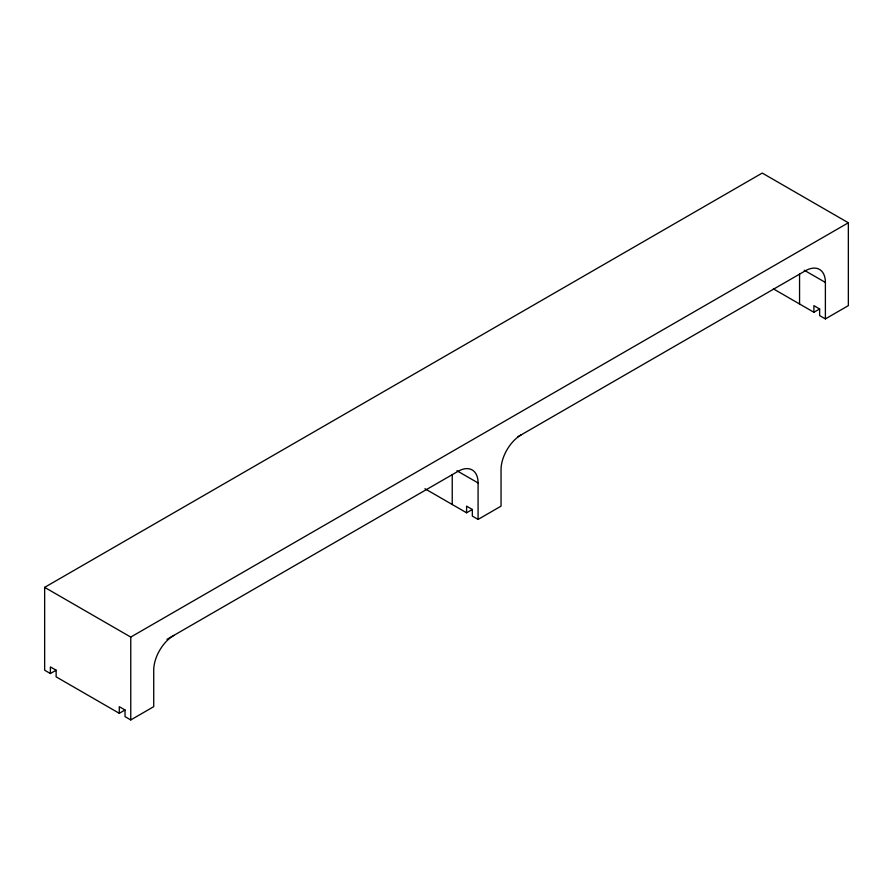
<?xml version="1.0" encoding="UTF-8"?>
<svg xmlns="http://www.w3.org/2000/svg" width="893" height="893" viewBox="0 0 893 893"><rect width="100%" height="100%" fill="white"/><g stroke="black" fill="none" stroke-linecap="round" stroke-linejoin="round"><path stroke-width="1.34" d="M56.181 670.196L50.388 673.534L44.65 670.219L44.65 587.36L762.242 173.063L848.35 222.781L848.35 305.64L825.389 318.901L819.629 315.586L819.629 308.967L813.891 305.652L813.903 312.271L819.651 308.945M44.65 587.36L130.758 637.077L848.35 222.781M166.991 639.355L457.986 471.359A28.42 16.409 -60 0 1 478.079 482.957L478.079 519.413L472.33 516.098L472.33 509.479L466.592 506.164L466.592 512.783L472.33 509.479M517.929 436.744L805.296 270.836A28.42 16.409 -60 0 1 825.389 282.434L825.389 318.901M50.388 673.534L50.388 666.904L56.136 670.219L56.136 676.849L119.282 713.306L125.02 709.991L125.02 716.621L130.758 719.937L153.719 706.676L153.719 670.219A28.42 16.409 -60 0 1 173.811 635.414M478.079 519.413L501.04 506.164L501.04 469.696A28.42 16.409 -60 0 1 521.132 434.902M804.247 270.233L825.389 282.434M773.427 288.897L813.903 312.271M456.937 470.756L478.079 482.957M424.923 488.728L466.592 512.783M125.02 709.991L119.282 706.676L119.282 713.306M799.559 274.151L799.559 303.977M452.238 474.674L452.238 504.5M130.758 637.077L130.758 719.937"/></g></svg>
